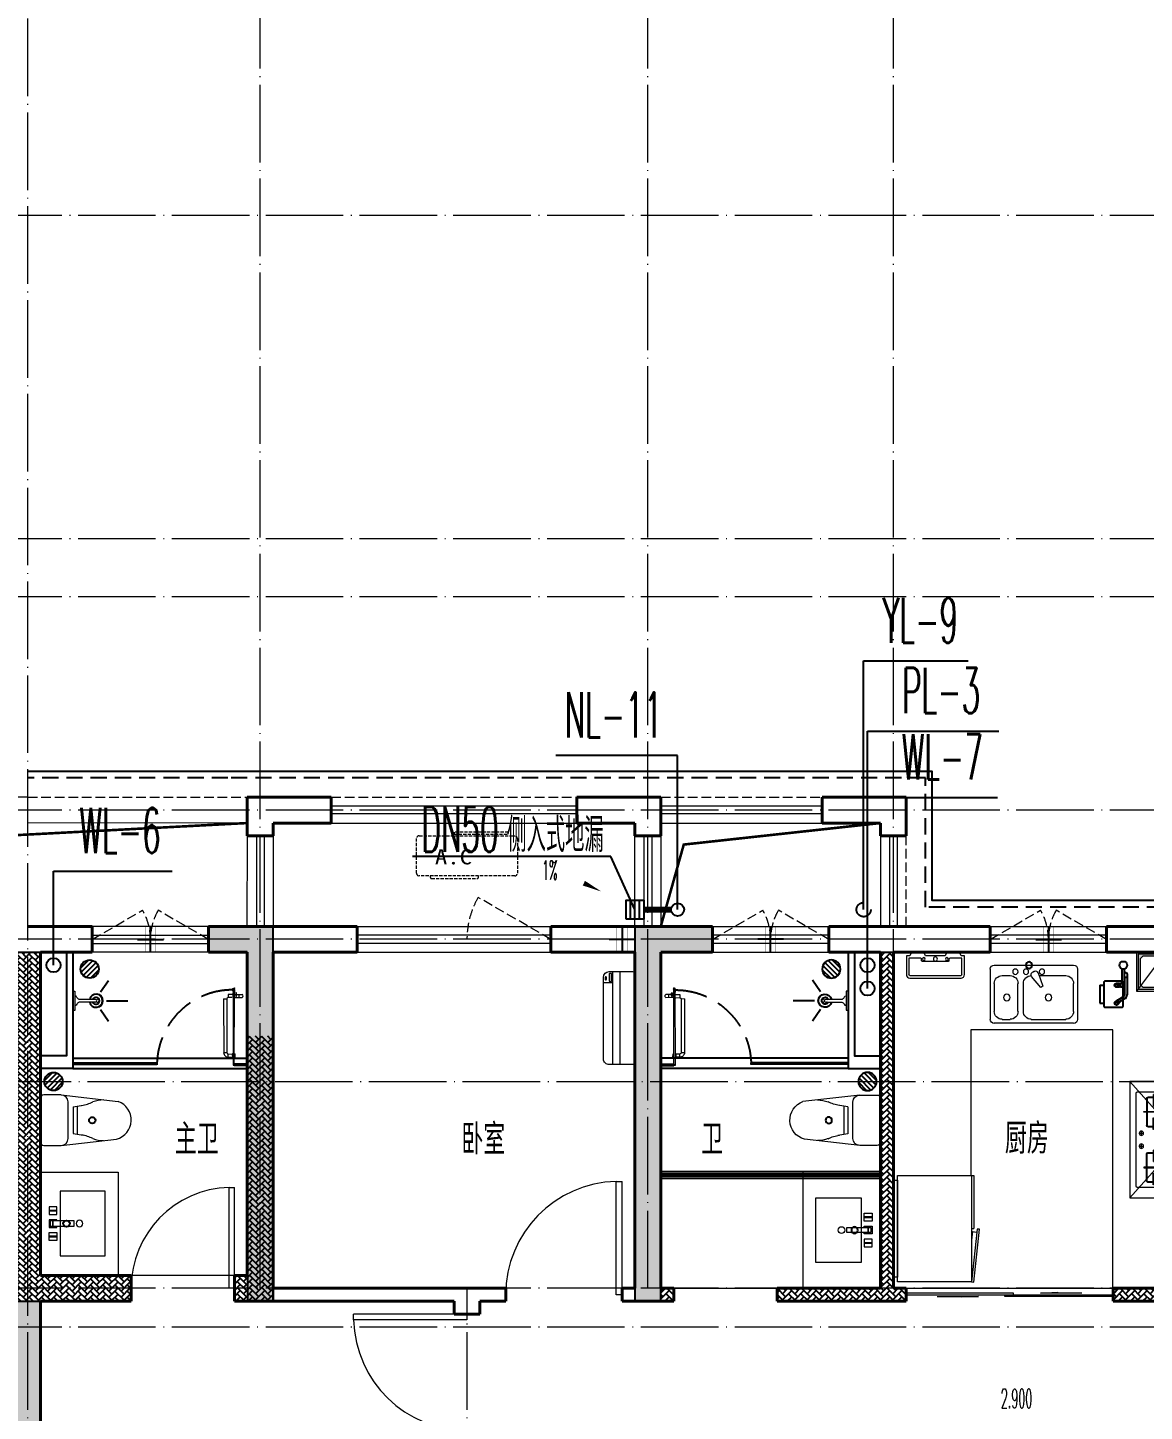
# Model space of a CAD drawing. Extents: x 27938 to 1042331, y -235042 to 1535213.
# Drawn here: x 706817 to 715459, y 601697 to 612403 of the extents above; entities that cross this region are included whole.
import ezdxf

# ---------------------------------------------------------------- set-up
doc = ezdxf.new("R2010")
doc.units = 0
doc.header["$LTSCALE"] = 1000
doc.header["$MEASUREMENT"] = 0
for name, pattern in [('DASH', [0.35, 0.25, -0.1]), ('DOTE', [2.42, 2, -0.2, 0.02, -0.2]), ('HIDDEN', [0.375, 0.25, -0.125])]:
    doc.linetypes.add(name, pattern=pattern)
for name, color, linetype in [('$RECOVER_210609100354-32', 7, 'Continuous'), ('AH-FURNITURE', 1, 'Continuous'), ('COLUMN', 9, 'Continuous'), ('CURTWALL', 4, 'Continuous'), ('DIM_ELEV', 3, 'Continuous'), ('DIM_凝结', 3, 'Continuous'), ('DIM_污水', 3, 'Continuous'), ('DIM_雨水', 3, 'Continuous'), ('DIM_餐饮排水', 3, 'Continuous'), ('EQUIP_地漏', 7, 'Continuous'), ('EQUIP_污水', 7, 'Continuous'), ('IP-bath&kitchen-JOHNSON', 4, 'Continuous'), ('P-bath&kitchen-JOHNSON', 4, 'Continuous'), ('PIPE-凝结', 150, 'N'), ('PUB_TEXT', 4, 'Continuous'), ('TWT_LEAD', 3, 'Continuous'), ('VPIPE-凝结', 150, 'Continuous'), ('VPIPE-污水', 2, 'W'), ('VPIPE-雨水', 4, 'DASH'), ('VPIPE-餐饮排水', 41, 'P'), ('保温', 6, 'Continuous'), ('建筑-排气道', 9, 'Continuous'), ('机电标识类', 1, 'Continuous'), ('看线', 251, 'Continuous')]:
    doc.layers.add(name, color=color, linetype=linetype)
for name, color, linetype, lineweight in [('DOTE', 19, 'DOTE', 9), ('LVTRY', 1, 'Continuous', 13), ('PUB_HATCH', 8, 'Continuous', 9), ('WALL', 9, 'Continuous', 40), ('WINDOW', 8, 'Continuous', 15), ('平面-排水沟', 86, 'Continuous', 15), ('平面-栏杆', 135, 'Continuous', 15), ('平面-看线', 45, 'Continuous', 15), ('平面-空调室内机', 176, 'Continuous', 9), ('平面-空调预留孔', 173, 'Continuous', 15), ('空调', 76, 'Continuous', 13), ('立面-洞口示意', 152, 'Continuous', 13)]:
    doc.layers.add(name, color=color, linetype=linetype, lineweight=lineweight)
doc.styles.add('_TCH_DIM', font='SIMPLEX.shx', dxfattribs={"width": 0.6, "oblique": 10, "bigfont": 'hztxt.shx'})
doc.styles.add('_TWT_SERIAL', font='simplex.shx', dxfattribs={"width": 0.6, "oblique": 10, "height": 3, "bigfont": 'aadri.shx'})
doc.styles.add('DIM_FONT', font='SIMPLEX.shx', dxfattribs={"width": 0.56})
doc.styles.get("Standard").update_dxf_attribs({"font": 'gbenor.shx', "bigfont": 'gbcbig.shx'})
doc.styles.add('黑体', font='simhei.ttf')
doc.linetypes.add('N', pattern='A,3,-0.2,["N",Standard,S=0.25,R=0,X=-0.1,Y=-0.115],-0.2', length=3.4)
doc.linetypes.add('P', pattern='A,3,-0.2,["P",Standard,S=0.25,R=0,X=-0.1,Y=-0.115],-0.2', length=3.4)
doc.linetypes.add('W', pattern='A,3,-0.2,["W",Standard,S=0.25,R=0,X=-0.1,Y=-0.115],-0.2', length=3.4)
pattern_1 = [(45, (0, 0), (0, 47.4157523), [100.584, -33.528]), (135, (23.708, 23.708), (3e-15, 47.4157523), [100.584, -33.528])]

# ---------------------------------------------------------------- blocks, each defined once
blk = doc.blocks.new('rrrrrrrrrrrra')
at = {"color": 0}
for p, q in [((-112, 459), (-112, 324)), ((253, 484), (-87, 484)), ((278, 324), (278, 459)), ((-112, 324), (-64, -103)), ((278, 324), (228, -116)), ((-59, 271), (224, 271)), ((-21, 232), (-34, 154)), ((186, 232), (-21, 232)), ((186, 232), (199, 154)), ((191, 200), (-26, 200))]:
    blk.add_line(p, q, dxfattribs=at)
for centre, radius, start, end in [((-87, 459), 25, 90, 180), ((253, 459), 25, 0, 90), ((-59, 324), 53.3, 180, 270), ((224, 324), 53.3, 270, 0), ((-323, 210), 294, 333.5369, 351.4828), ((488, 210), 294, 188.5172, 206.4631), ((149, -3), 224, 158.5202, 180), ((16, -3), 224, 0, 21.4798), ((84, -64), 153, 195.0773, 340.1181)]:
    blk.add_arc(centre, radius, start, end, dxfattribs=at)
blk = doc.blocks.new('A$C1E0F638F')
at = {"color": 0}
for points in [[(500, 435), (500, 85), (0, 85), (0, 435)], [(270, 30), (230, 30), (230, 195), (270, 195)], [(120, 0), (180, 0), (180, 60), (120, 60)], [(147, 55), (153, 55), (153, 5), (147, 5)], [(230, 30), (270, 30), (270, 10), (230, 10)], [(380, 0), (320, 0), (320, 60), (380, 60)], [(353, 55), (347, 55), (347, 5), (353, 5)]]:
    blk.add_lwpolyline(points, close=True, dxfattribs=at)
blk.add_lwpolyline([(270, 60), (280, 60), (280, 0), (220, 0), (220, 60), (230, 60)], dxfattribs=at)
blk.add_circle((250, 236), 26, dxfattribs=at)
blk = doc.blocks.new('135')
blk.add_hatch(color=0).paths.add_polyline_path([(5, 2), (4, -1), (-5, 2), (-4, 5)])
at = {"color": 0}
for p, q in [((-6, 19), (-3, 19)), ((-3, 19), (-6, 19)), ((-6, 3), (5, -2)), ((-6, 3), (-5, 3)), ((-5, 11), (-5, 31)), ((5, 11), (-5, 11)), ((5, 10), (-5, 10)), ((-5, 3), (-4, 6)), ((-4, 6), (5, 2)), ((0, 0), (0, 39)), ((6, 19), (3, 19)), ((3, 19), (6, 19)), ((4, -1), (5, 2)), ((5, 11), (5, 32)), ((4, -1), (6, -2))]:
    blk.add_line(p, q, dxfattribs=at)
for centre, radius, start, end in [((6, 16), 13.5, 151.0147, 204.8403), ((13, 4), 20.5, 163.0924, 182.0012), ((-6, 4), 1, 184.2275, 248.4661), ((-5, 22), 0.5, 335.7643, 151.0147), ((4, 18), 9.42, 155.7643, 171.9773), ((9, 15), 14.6, 166.278, 198.0953), ((14, 4), 19.5, 163.7443, 182.5269), ((-5, 3), 0.5, 181.9385, 247.2597), ((5, 22), 0.5, 29.8425, 204.574), ((-6, 17), 11.7, 10.475, 24.574), ((-6, 15), 12.4, 338.6449, 16.0476), ((29, 7), 24, 172.9439, 199.2318), ((-6, 16), 13.4, 334.9111, 29.8425), ((26, 6), 20.6, 169.1454, 199.9526), ((6, -1), 1.17, 247.4597, 19.9526), ((6, -1), 0.5, 247.4597, 19.2318)]:
    blk.add_arc(centre, radius, start, end, dxfattribs=at)
blk.add_open_spline([(-5, 31), (-4, 31), (-2, 33), (1, 29), (3, 31), (5, 32)], degree=3, knots=[0, 0, 0, 0, 3.066329, 6.218313, 11.124135, 11.124135, 11.124135, 11.124135], dxfattribs=at)
blk = doc.blocks.new('SDFAWERAWER')
at = {"layer": 'LVTRY', "color": 0}
for p, q in [((593941, -1242210), (593784, -1242595)), ((593965, -1242220), (593807, -1242604)), ((593941, -1242210), (593965, -1242220)), ((593988, -1242191), (593978, -1242214)), ((594007, -1242226), (593978, -1242214)), ((594017, -1242203), (593988, -1242191)), ((594016, -1242220), (594027, -1242193)), ((594016, -1242220), (594022, -1242223)), ((594026, -1242204), (594018, -1242222)), ((594018, -1242222), (594021, -1242220)), ((594025, -1242211), (594021, -1242220)), ((594023, -1242221), (594022, -1242223)), ((594022, -1242223), (594024, -1242222)), ((594023, -1242211), (594030, -1242194)), ((594024, -1242221), (594024, -1242222)), ((594025, -1242211), (594031, -1242197)), ((594027, -1242193), (594033, -1242195)), ((594028, -1242234), (594078, -1242255)), ((594030, -1242194), (594031, -1242197)), ((594032, -1242197), (594033, -1242195)), ((594033, -1242195), (594034, -1242197)), ((594034, -1242198), (594034, -1242197)), ((594047, -1242201), (594036, -1242229)), ((594036, -1242229), (594039, -1242230)), ((594037, -1242211), (594088, -1242232)), ((594039, -1242230), (594045, -1242214)), ((594039, -1242230), (594042, -1242228)), ((594042, -1242228), (594051, -1242205)), ((594050, -1242202), (594043, -1242218)), ((594047, -1242201), (594050, -1242202)), ((594050, -1242202), (594051, -1242205)), ((594057, -1242246), (594067, -1242223)), ((593784, -1242595), (593807, -1242604)), ((593803, -1242641), (593813, -1242618)), ((593803, -1242641), (593833, -1242653)), ((593813, -1242618), (593842, -1242630)), ((593842, -1242630), (593833, -1242653)), ((593834, -1242656), (593833, -1242653)), ((593845, -1242629), (593834, -1242656)), ((593836, -1242657), (593834, -1242656)), ((593848, -1242630), (593836, -1242657)), ((593845, -1242629), (593842, -1242630)), ((593848, -1242630), (593845, -1242629)), ((593847, -1242662), (593858, -1242634)), ((593847, -1242662), (593850, -1242663)), ((593850, -1242663), (593861, -1242635)), ((593852, -1242662), (593862, -1242637)), ((593858, -1242634), (593861, -1242635)), ((593861, -1242635), (593862, -1242637))]:
    blk.add_line(p, q, dxfattribs=at)
blk.add_lwpolyline([(593823, -1242717), (594046, -1242174), (594037, -1242170), (593814, -1242713)], close=True, dxfattribs=at)
blk.add_arc((594075, -1242240), 15.3, 281.7932, 33.7019, dxfattribs=at)
for centre, major_axis, start_param, end_param in [((593974, -1242224), (3.93, 9.6), 0, 1.570796), ((593817, -1242608), (13.5, 33.1), 1.570796, 3.141593), ((593817, -1242608), (3.93, 9.6), 1.570796, 3.141593)]:
    blk.add_ellipse(centre, major_axis=major_axis, ratio=1, start_param=start_param, end_param=end_param, dxfattribs=at)
at = {"layer": 'P-bath&kitchen-JOHNSON', "color": 0, "linetype": 'DASH'}
blk.add_arc((593810, -1242714), 586, 67.5369, 157.1325, dxfattribs=at)
at = {"layer": 'LVTRY', "color": 8, "xscale": -1, "rotation": 157.7329157530927}
blk.add_blockref('135', (594045, -1242162), dxfattribs=at)
blk = doc.blocks.new('A$C5DCB2F21')
at = {"layer": 'IP-bath&kitchen-JOHNSON', "color": 0}
for p, q in [((-68, -213), (-158, -275)), ((68, -213), (158, -275)), ((0, -261), (0, -425))]:
    blk.add_line(p, q, dxfattribs=at)
for centre, major_axis, ratio, start_param, end_param in [((0, -179), (-51, 0), 0.990052, -1.36297, 4.504563), ((0, -178), (-26.8, 0), 0.994812, -1.167677, 4.309269)]:
    blk.add_ellipse(centre, major_axis=major_axis, ratio=ratio, start_param=start_param, end_param=end_param, dxfattribs=at)
at = {"layer": 'LVTRY', "color": 0}
for p, q in [((74, 0), (-74, 0)), ((-10, -174), (-10, -49)), ((11, -174), (11, -49))]:
    blk.add_line(p, q, dxfattribs=at)
blk.add_lwpolyline([(74, 0), (74, -16), (-74, -16), (-74, 0)], dxfattribs=at)
for points in [[(-26, -31, -0.364142), (-38, -16, -0.020495)], [(-10, -49, 0.214893), (-26, -31, 7.649644)], [(11, -49, -0.21439), (26, -31, -7.649644)], [(26, -31, 0.364142), (38, -16, 0.020495)]]:
    blk.add_lwpolyline(points, format="xyb", dxfattribs=at)
blk.add_arc((0, -174), 10.5, 180, 0, dxfattribs=at)
for centre, major_axis, ratio, start_param, end_param in [((0, -181), (53.6, 0), 0.987577, 1.76809, 7.656688), ((-12, -165), (0, 1.43), 0.85, -1.570796, 4.712389), ((-12, -189), (0, 1.43), 0.85, 4.712389, 10.995574), ((12, -165), (0, 1.43), 0.85, 4.712389, 10.995574), ((12, -189), (0, 1.43), 0.85, 4.712389, 10.995574)]:
    blk.add_ellipse(centre, major_axis=major_axis, ratio=ratio, start_param=start_param, end_param=end_param, dxfattribs=at)
blk = doc.blocks.new('fgdfsdfsfssfes')
at = {"layer": '$RECOVER_210609100354-32', "color": 8}
for points in [[(575944, 371358), (575944, 370458), (575694, 370458)], [(575894, 371358), (575894, 370558), (575694, 370558)]]:
    blk.add_lwpolyline(points, dxfattribs=at)
at = {"layer": 'IP-bath&kitchen-JOHNSON', "color": 8}
for p, q in [((575944, 370538), (577294, 370538)), ((575944, 370503), (576594, 370503)), ((575944, 370493), (576594, 370493)), ((575944, 370458), (577294, 370458)), ((576594, 370493), (576594, 370503)), ((577294, 370493), (577194, 370493)), ((577194, 370483), (577194, 370493)), ((577294, 370483), (577194, 370483))]:
    blk.add_line(p, q, dxfattribs=at)
at = {"layer": 'LVTRY', "color": 8}
blk.add_lwpolyline([(576294, 368858), (575694, 368858), (575694, 369658), (576294, 369658)], close=True, dxfattribs=at)
at = {"layer": 'IP-bath&kitchen-JOHNSON', "color": 8, "rotation": 22.25976934310711}
blk.add_blockref('SDFAWERAWER', (-443125, 1295644), dxfattribs=at)
at = {"layer": 'LVTRY', "color": 8, "rotation": 90.008488524447}
blk.add_blockref('A$C5DCB2F21', (575944, 370983), dxfattribs=at)
at = {"layer": 'LVTRY', "color": 8, "extrusion": (0, 0, -1), "xscale": -1, "zscale": -1, "rotation": 270}
blk.add_blockref('rrrrrrrrrrrra', (-576178, 369976), dxfattribs=at)
at = {"layer": 'LVTRY', "color": 8, "xscale": -1, "rotation": 270}
blk.add_blockref('A$C1E0F638F', (575759, 369009), dxfattribs=at)
blk = doc.blocks.new('HFHFHFHFTF')
at = {"layer": 'PUB_HATCH'}
for points in [[(562117, 373624), (562417, 373624), (562417, 370924), (562617, 370924), (562617, 373824), (562117, 373824)], [(565417, 373824), (565417, 370924), (565617, 370924), (565617, 373624), (566017, 373624), (566017, 373824)]]:
    blk.add_hatch(color=256, dxfattribs=at).paths.add_polyline_path(points)
at = {"layer": 'COLUMN', "color": 8}
for p, q in [((562617, 373824), (562117, 373824)), ((562117, 373824), (562117, 373624)), ((562617, 370924), (562617, 373824)), ((565417, 373824), (565417, 370924)), ((566017, 373824), (565417, 373824)), ((566017, 373624), (566017, 373824)), ((562117, 373624), (562417, 373624)), ((562417, 373624), (562417, 370924)), ((565617, 370924), (565617, 373624)), ((565617, 373624), (566017, 373624)), ((562417, 370924), (562617, 370924)), ((565417, 370924), (565617, 370924))]:
    blk.add_line(p, q, dxfattribs=at)
blk = doc.blocks.new('A$C001338C2')
at = {"color": 0}
for p, q in [((845, 304), (55, 304)), ((109, 215), (109, 304)), ((0, 249), (0, 22)), ((900, 22), (900, 249)), ((22, 0), (878, 0))]:
    blk.add_line(p, q, dxfattribs=at)
at = {"color": 0, "lineweight": 5}
for p, q in [((900, 215), (0, 215)), ((900, 143), (0, 143))]:
    blk.add_line(p, q, dxfattribs=at)
at = {"color": 0}
for points in [[(73, 275), (57, 275, -0.414214), (51, 281), (51, 283, -0.414214), (57, 289), (73, 289, -0.414214), (79, 283), (79, 281, -0.414214)], [(89, 226), (22, 226, -0.414214), (17, 232), (17, 243, -0.414214), (22, 249), (89, 249, -0.414214), (95, 243), (95, 232, -0.414214)]]:
    blk.add_lwpolyline(points, format="xyb", close=True, dxfattribs=at)
for centre, radius, start, end in [((55, 249), 55, 90, 180), ((845, 249), 55, 360, 90), ((22, 22), 22, 180, 270), ((878, 22), 22, 270, 360)]:
    blk.add_arc(centre, radius, start, end, dxfattribs=at)
blk = doc.blocks.new('dongkong')
at = {"color": 0}
blk.add_wipeout([(-603756, 210771), (-603756, 210571), (-603836, 210571), (-603836, 210771)], dxfattribs=at)
at = {"layer": '机电标识类', "color": 0, "linetype": 'DASH', "ltscale": 400}
for p, q in [((-603796, 210771), (-603796, 210571)), ((-603896, 210671), (-603696, 210671))]:
    blk.add_line(p, q, dxfattribs=at)
at = {"layer": '空调', "color": 0, "linetype": 'DASH', "const_width": 2}
blk.add_lwpolyline([(-603756, 210771), (-603756, 210571), (-603836, 210571), (-603836, 210771)], close=True, dxfattribs=at)
blk = doc.blocks.new('VDVDVDCZSCCS')
at = {"layer": '保温', "linetype": 'ByBlock', "ltscale": 10}
h = blk.add_hatch(dxfattribs=at)
h.set_pattern_fill('AR-HBONE', color=251, scale=55)
h.set_pattern_definition(pattern_1)
h.paths.add_polyline_path([(542917, 373624), (542917, 371024), (543017, 371024), (543017, 373624)])
h = blk.add_hatch(dxfattribs=at)
h.set_pattern_fill('AR-HBONE', color=251, scale=55)
h.set_pattern_definition(pattern_1)
h.paths.add_polyline_path([(538017, 372974), (538017, 370924), (538217, 370924), (538217, 372974)])
h = blk.add_hatch(dxfattribs=at)
h.set_pattern_fill('AR-HBONE', color=251, scale=55)
h.set_pattern_definition(pattern_1)
h.paths.add_polyline_path([(538017, 370924), (538017, 371124), (537917, 371124), (537917, 370924)])
h = blk.add_hatch(dxfattribs=at)
h.set_pattern_fill('AR-HBONE', color=251, scale=55)
h.set_pattern_definition(pattern_1)
h.paths.add_polyline_path([(541317, 370924), (541317, 371024), (541217, 371024), (541217, 370924)])
h = blk.add_hatch(dxfattribs=at)
h.set_pattern_fill('AR-HBONE', color=251, scale=55)
h.set_pattern_definition(pattern_1)
edge = h.paths.add_edge_path()
edge.add_line((543117, 370924), (543117, 371024))
edge.add_line((543116, 371024), (542117, 371024))
edge.add_line((542117, 371024), (542117, 370924))
edge.add_line((542117, 370924), (543117, 370924))
h = blk.add_hatch(dxfattribs=at)
h.set_pattern_fill('AR-HBONE', color=251, scale=55)
h.set_pattern_definition(pattern_1)
h.paths.add_polyline_path([(545317, 370924), (545317, 371024), (544717, 371024), (544717, 370924)])
at = {"layer": '保温', "color": 251, "linetype": 'ByBlock', "ltscale": 10}
for p, q in [((542917, 373624), (543017, 373624)), ((538217, 371024), (538217, 370924))]:
    blk.add_line(p, q, dxfattribs=at)
blk = doc.blocks.new('A$C60D053AF')
at = {"layer": 'AH-FURNITURE', "color": 0}
for p, q in [((233, -90), (128, -90)), ((193, -71), (328, -71)), ((193, -91), (328, -91)), ((342, -97), (370, -143)), ((356, -83), (384, -129)), ((233, -110), (128, -110)), ((245, -129), (245, -122)), ((265, -129), (265, -122)), ((255, -281), (255, -251)), ((255, -281), (393, -281)), ((393, -281), (393, -251))]:
    blk.add_line(p, q, dxfattribs=at)
for points in [[(170, -68, 1), (170, -94), (193, -94), (193, -68)], [(234, -251), (414, -251, 0.414214), (424, -241), (424, -111, 0.414214), (414, -101), (234, -101, 0.414214), (224, -111), (224, -241, 0.414214)], [(268, -122), (268, -107, 0.414214), (248, -87), (233, -87), (233, -113), (242, -113), (242, -122)], [(242, -152, 1), (268, -152), (268, -129), (242, -129)], [(384, -161, 1), (402, -143), (386, -127), (368, -145)]]:
    blk.add_lwpolyline(points, format="xyb", close=True, dxfattribs=at)
for centre, radius in [((100, -100), 30), ((255, -152), 15), ((255, -152), 10), ((393, -152), 15), ((393, -152), 10)]:
    blk.add_circle(centre, radius, dxfattribs=at)
for radius in [40, 20]:
    blk.add_arc((328, -111), radius, 45, 90, dxfattribs=at)
blk = doc.blocks.new('*U40')
h = blk.add_hatch(color=0)
h.set_gradient(color1=(0, 0, 255), rotation=180, tint=1)
h.paths.add_polyline_path([(0, 0), (-6.35, -6.35), (-6.35, -2.159), (-15, -2.159), (-15, 2.159), (-6.35, 2.159), (-6.35, 6.35)])
at = {"color": 0, "linetype": 'Continuous'}
blk.add_lwpolyline([(0, 0), (-6.35, -6.35), (-6.35, -2.159), (-15, -2.159), (-15, 2.159), (-6.35, 2.159), (-6.35, 6.35)], close=True, dxfattribs=at)
blk = doc.blocks.new('sgrsefv')
at = {"layer": 'PUB_HATCH'}
blk.add_hatch(color=0, dxfattribs=at).paths.add_polyline_path([(1112933, 840916), (1112933, 840646), (1113073, 840646), (1113073, 840661), (1112968, 840661), (1112948, 840681), (1112948, 840881), (1112968, 840901), (1113288, 840901), (1113308, 840881), (1113308, 840681), (1113288, 840661), (1113183, 840661), (1113183, 840646), (1113323, 840646), (1113323, 840916)])
at = {"layer": 'LVTRY', "color": 0}
for p, q in [((1113073, 840661), (1113073, 840646)), ((1113183, 840661), (1113183, 840646))]:
    blk.add_line(p, q, dxfattribs=at)
for points in [[(1112918, 840931), (1113338, 840931), (1113338, 840631), (1112918, 840631)], [(1112933, 840916), (1113323, 840916), (1113323, 840646), (1112933, 840646)], [(1113288, 840661), (1112968, 840661), (1112948, 840681), (1112948, 840881), (1112968, 840901), (1113288, 840901), (1113308, 840881), (1113308, 840681), (1113288, 840661)]]:
    blk.add_lwpolyline(points, close=True, dxfattribs=at)
at = {"layer": '立面-洞口示意', "color": 0}
blk.add_lwpolyline([(1112918, 840931), (1113182, 840837), (1113338, 840631)], dxfattribs=at)
at = {"layer": '建筑-排气道', "color": 8, "xscale": -5, "yscale": 5, "zscale": 5, "rotation": 270}
blk.add_blockref('*U40', (1113118, 840599), dxfattribs=at)
blk = doc.blocks.new('rtyg7uyhg')
at = {"layer": 'LVTRY', "color": 0}
for p, q in [((193590, 45458), (193590, 45069)), ((194235, 45489), (193621, 45489)), ((193682, 45407), (193888, 45407)), ((193896, 45430), (193858, 45326)), ((193875, 45316), (193946, 45401)), ((193926, 45440), (193940, 45432)), ((194112, 45407), (194173, 45407)), ((194265, 45069), (194265, 45458)), ((193621, 45131), (193621, 45346)), ((193858, 45326), (193875, 45316)), ((194010, 45346), (194010, 45131)), ((194051, 45131), (194051, 45346)), ((194235, 45346), (194235, 45131)), ((193621, 45039), (194235, 45039)), ((193948, 45069), (193682, 45069)), ((194173, 45069), (194112, 45069))]:
    blk.add_line(p, q, dxfattribs=at)
for centre, radius in [((193866, 45438), 20.5), ((193989, 45438), 20.5), ((194071, 45438), 20.5), ((193815, 45238), 25.6), ((194137, 45238), 25.6)]:
    blk.add_circle(centre, radius, dxfattribs=at)
for centre, radius, start, end in [((193621, 45458), 30.7, 90, 180), ((193682, 45346), 61.4, 90, 180), ((193916, 45423), 20.5, 60, 159.4623), ((193930, 45414), 20.5, 320.5377, 60), ((193948, 45346), 61.4, 360, 90), ((194112, 45346), 61.4, 90, 180), ((194173, 45346), 61.4, 360, 90), ((194235, 45458), 30.7, 360, 90), ((193682, 45131), 61.4, 180, 270), ((193948, 45131), 61.4, 270, 360), ((194112, 45131), 61.4, 180, 270), ((194173, 45131), 61.4, 270, 360), ((193621, 45069), 30.7, 180, 270), ((194235, 45069), 30.7, 270, 360)]:
    blk.add_arc(centre, radius, start, end, dxfattribs=at)
at = {"layer": 'LVTRY', "color": 0, "style": 'DIM_FONT', "width": 0.8, "flags": 9}
for tag in ['YSIZE', 'XSIZE']:
    blk.add_attdef(tag, (193928, 45488), '', height=0.5, rotation=90, dxfattribs=at)
blk = doc.blocks.new('A-Kitchen-7')
at = {"layer": 'LVTRY', "color": 0}
for p, q in [((-519, 780), (-7, 834)), ((-4, 811), (-515, 756)), ((-29, 767), (-35, 806)), ((-7, 834), (-4, 811)), ((-515, 756), (-519, 780)), ((515, 756), (-515, 756)), ((-515, 756), (-515, 40)), ((-486, 761), (-485, 756)), ((-29, 767), (-112, 756)), ((515, 780), (0, 780)), ((0, 756), (0, 780)), ((515, 756), (515, 780)), ((515, 40), (515, 756)), ((-515, 40), (515, 40))]:
    blk.add_line(p, q, dxfattribs=at)
blk.add_lwpolyline([(-469, 40), (-469, 0), (469, 0), (469, 40)], close=True, dxfattribs=at)
blk = doc.blocks.new('FRSDFDGDGDRGDR')
at = {"layer": '平面-空调预留孔', "color": 0}
for p, q in [((699612, 775044), (699612, 775441)), ((699619, 775448), (699746, 775448)), ((699746, 775448), (699746, 775355)), ((699720, 775342), (699720, 775143)), ((699727, 775349), (699740, 775349)), ((699727, 775136), (699740, 775136)), ((699746, 775130), (699746, 775037)), ((699746, 775037), (699619, 775037))]:
    blk.add_line(p, q, dxfattribs=at)
blk.add_lwpolyline([(699766, 775167), (699793, 775154), (699793, 775057), (699766, 775044), (699766, 775018), (699619, 775018, -0.414214), (699593, 775044), (699593, 775441, -0.414214), (699619, 775468), (699766, 775468), (699766, 775441), (699793, 775428), (699793, 775332), (699766, 775318)], format="xyb", close=True, dxfattribs=at)
for centre, radius in [((699740, 775332), 10.6), ((699740, 775243), 15.8), ((699740, 775154), 10.6)]:
    blk.add_circle(centre, radius, dxfattribs=at)
for centre, start, end in [((699619, 775441), 90, 180), ((699727, 775342), 90, 180), ((699740, 775355), 270, 360), ((699727, 775143), 180, 270), ((699740, 775130), 0, 90), ((699619, 775044), 180, 270)]:
    blk.add_arc(centre, 6.6, start, end, dxfattribs=at)
blk = doc.blocks.new('vcxvcdfvdxv')
at = {"layer": 'LVTRY', "color": 0}
for p, q in [((582294, 370358), (582764, 370358)), ((582394, 369458), (582394, 370358)), ((582548, 370115), (582764, 370358)), ((582764, 370358), (582764, 369458)), ((582704, 370278), (582304, 370278)), ((582339, 370238), (582624, 370238)), ((582394, 370268), (582394, 369548)), ((582579, 370168), (582579, 370258)), ((582579, 370258), (582583, 370258)), ((582583, 370258), (582583, 370168)), ((582714, 369548), (582714, 370268)), ((582339, 370233), (582624, 370233)), ((582429, 370018), (582429, 370228)), ((582434, 370018), (582434, 370228)), ((582583, 370168), (582579, 370168)), ((582629, 370228), (582629, 370018)), ((582634, 370228), (582634, 370018)), ((582294, 370115), (582548, 370115)), ((582394, 369700), (582394, 370115)), ((582409, 370126), (582536, 370126)), ((582409, 370121), (582409, 370126)), ((582536, 370121), (582409, 370121)), ((582654, 370126), (582526, 370126)), ((582526, 370126), (582526, 370121)), ((582526, 370121), (582654, 370121)), ((582536, 370126), (582536, 370121)), ((582548, 370115), (582548, 369700)), ((582583, 370078), (582579, 370078)), ((582579, 370078), (582579, 369988)), ((582583, 369988), (582583, 370078)), ((582654, 370121), (582654, 370126)), ((582624, 370013), (582339, 370013)), ((582624, 370008), (582339, 370008)), ((582579, 369988), (582583, 369988)), ((582693, 369958), (582654, 369958)), ((582674, 369939), (582674, 369978)), ((582579, 369738), (582579, 369828)), ((582579, 369828), (582583, 369828)), ((582583, 369828), (582583, 369738)), ((582693, 369858), (582654, 369858)), ((582674, 369839), (582674, 369878)), ((582624, 369808), (582339, 369808)), ((582624, 369803), (582339, 369803)), ((582429, 369798), (582429, 369588)), ((582434, 369798), (582434, 369588)), ((582583, 369738), (582579, 369738)), ((582629, 369588), (582629, 369798)), ((582634, 369588), (582634, 369798)), ((582548, 369700), (582294, 369700)), ((582536, 369696), (582409, 369696)), ((582409, 369696), (582409, 369691)), ((582409, 369691), (582536, 369691)), ((582526, 369691), (582526, 369696)), ((582526, 369696), (582654, 369696)), ((582654, 369691), (582526, 369691)), ((582536, 369691), (582536, 369696)), ((582764, 369458), (582548, 369700)), ((582583, 369648), (582579, 369648)), ((582579, 369648), (582579, 369558)), ((582583, 369558), (582583, 369648)), ((582654, 369696), (582654, 369691)), ((582304, 369538), (582704, 369538)), ((582339, 369583), (582624, 369583)), ((582339, 369578), (582624, 369578)), ((582579, 369558), (582583, 369558)), ((582764, 369458), (582294, 369458))]:
    blk.add_line(p, q, dxfattribs=at)
blk.add_lwpolyline([(582894, 368758), (582894, 370758), (583994, 370758), (583994, 369632)], dxfattribs=at)
for centre, radius in [((582481, 370123), 29.7), ((582481, 370123), 11.7), ((582674, 369958), 17), ((582674, 369858), 17), ((582481, 369693), 29.7), ((582481, 369693), 11.7)]:
    blk.add_circle(centre, radius, dxfattribs=at)
for centre, radius, start, end in [((582404, 370268), 10, 90, 180), ((582439, 370228), 10, 90, 180), ((582624, 370228), 10, 0, 90), ((582704, 370268), 10, 0, 90), ((582439, 370228), 5, 90, 180), ((582481, 370123), 56.7, 2.2742, 87.7258), ((582481, 370123), 52.2, 2.4704, 87.5296), ((582581, 370123), 56.7, 92.2742, 177.7258), ((582581, 370123), 52.2, 92.4704, 177.5296), ((582624, 370228), 5, 0, 90), ((582481, 370123), 56.7, 272.2742, 357.7258), ((582481, 370123), 52.2, 272.4704, 357.5296), ((582581, 370123), 56.7, 182.2742, 267.7258), ((582581, 370123), 52.2, 182.4704, 267.5296), ((582439, 370018), 10, 180, 270), ((582439, 370018), 5, 180, 270), ((582624, 370018), 5, 270, 0), ((582624, 370018), 10, 270, 0), ((582439, 369798), 10, 90, 180), ((582439, 369798), 5, 90, 180), ((582481, 369693), 56.7, 2.2742, 87.7258), ((582481, 369693), 52.2, 2.4704, 87.5296), ((582581, 369693), 56.7, 92.2742, 177.7258), ((582581, 369693), 52.2, 92.4704, 177.5296), ((582624, 369798), 10, 0, 90), ((582624, 369798), 5, 0, 90), ((582481, 369693), 56.7, 272.2742, 357.7258), ((582481, 369693), 52.2, 272.4704, 357.5296), ((582581, 369693), 56.7, 182.2742, 267.7258), ((582581, 369693), 52.2, 182.4704, 267.5296), ((582404, 369548), 10, 180, 270), ((582439, 369588), 10, 180, 270), ((582439, 369588), 5, 180, 270), ((582624, 369588), 5, 270, 0), ((582624, 369588), 10, 270, 0), ((582704, 369548), 10, 270, 0)]:
    blk.add_arc(centre, radius, start, end, dxfattribs=at)
at = {"color": 8}
for name, p in [('sgrsefv', (-530625, -469573)), ('rtyg7uyhg', (389578, 325770))]:
    blk.add_blockref(name, p, dxfattribs=at)
at = {"color": 8, "rotation": 90}
blk.add_blockref('FRSDFDGDGDRGDR', (1359511, -328434), dxfattribs=at)
at = {"color": 8, "xscale": -1, "rotation": 90}
blk.add_blockref('A$C60D053AF', (582714, 371358), dxfattribs=at)
at = {"layer": 'LVTRY', "color": 8, "extrusion": (0, 0, -1), "xscale": -0.7999999999883585, "yscale": 0.7999999999883585, "zscale": -0.7999999999883585, "rotation": 270}
blk.add_blockref('A-Kitchen-7', (-584594, 369220), dxfattribs=at)
blk = doc.blocks.new('HFTHFFGHFH')
at = {"layer": 'DOTE', "linetype": 'DOTE', "ltscale": 0.3}
for p, q in [((560717, 594449), (560717, 612949)), ((562517, 602649), (562517, 612949)), ((565517, 602649), (565517, 612949)), ((567417, 602649), (567417, 612949)), ((587117, 610949), (534317, 610949)), ((587117, 608449), (534317, 608449)), ((587117, 607999), (534317, 607999)), ((587117, 606349), (534317, 606349)), ((587117, 605349), (534317, 605349)), ((534317, 604249), (587117, 604249)), ((587117, 602649), (534317, 602649)), ((564117, 594449), (564117, 602649)), ((587117, 602349), (534317, 602349))]:
    blk.add_line(p, q, dxfattribs=at)
blk = doc.blocks.new('A$C04040EB5')
at = {"layer": '保温', "linetype": 'ByBlock', "ltscale": 10}
h = blk.add_hatch(dxfattribs=at)
h.set_pattern_fill('AR-HBONE', color=251, scale=55)
h.set_pattern_definition([(45, (-445516.58, -596848.81), (0, 47.4157523), [100.584, -33.528]), (135, (-445492.87, -596825.102), (3e-15, 47.4157523), [100.584, -33.528])])
edge = h.paths.add_edge_path()
edge.add_line((200, 5000), (200, 7500))
edge.add_line((200, 7500), (0, 7500))
edge.add_line((0, 7500), (0, 5000))
edge.add_line((0, 5000), (200, 5000))
h = blk.add_hatch(dxfattribs=at)
h.set_pattern_fill('AR-HBONE', color=251, scale=55)
h.set_pattern_definition([(45, (-445516.58, -596848.81), (0, 47.4157523), [100.584, -33.528]), (135, (-445492.87, -596825.102), (3e-15, 47.4157523), [100.584, -33.528])])
edge = h.paths.add_edge_path()
edge.add_line((900, 4800), (900, 5000))
edge.add_line((900, 5000), (-700, 5000))
edge.add_line((-700, 5000), (-700, 4800))
edge.add_line((-700, 4800), (900, 4800))
at = {"layer": '保温', "linetype": 'Continuous', "ltscale": 10}
h = blk.add_hatch(dxfattribs=at)
h.set_pattern_fill('HEX', color=251, scale=10, angle=90, style=0)
h.set_pattern_definition([(90, (-503782.47, -516048.461), (-16.49778, 1e-15), [9.525, -19.05]), (210, (-503782.47, -516048.461), (8.24889, -14.2874966), [9.525, -19.05]), (150, (-503782.47, -516038.936), (-8.24889, -14.2874966), [9.525, -19.05])])
edge = h.paths.add_edge_path()
edge.add_line((200, 4800), (0, 4800))
edge.add_line((0, 4800), (0, 0))
edge.add_line((0, 0), (200, 0))
edge.add_line((200, 0), (200, 4800))
at = {"layer": '保温', "color": 251, "linetype": 'ByBlock', "ltscale": 10}
for p, q in [((0, 7500), (200, 7500)), ((0, 4800), (200, 4800)), ((0, 0), (200, 0))]:
    blk.add_line(p, q, dxfattribs=at)
blk = doc.blocks.new('gsergvr')
at = {"layer": '平面-空调预留孔', "color": 0, "linetype": 'DASH', "ltscale": 0.1}
for p, q in [((34075, 17176), (34075, 17166)), ((34085, 17156), (34438, 17156)), ((34448, 17166), (34448, 17176))]:
    blk.add_line(p, q, dxfattribs=at)
blk.add_lwpolyline([(34729, 17176), (33989, 17176, -0.414214), (33969, 17196), (33969, 17466, -0.414214), (33989, 17486), (34729, 17486, -0.414214), (34749, 17466), (34749, 17196, -0.414214)], format="xyb", close=True, dxfattribs=at)
blk.add_lwpolyline([(34679, 17515), (34260, 17515), (34260, 17500), (34679, 17500)], close=True, dxfattribs=at)
for centre, start, end in [((34085, 17166), 180, 270), ((34438, 17166), 270, 0)]:
    blk.add_arc(centre, 10, start, end, dxfattribs=at)
at = {"layer": '平面-空调预留孔', "color": 0, "linetype": 'DASH', "ltscale": 0.1, "style": '黑体', "width": 1.2}
blk.add_text('A.C', height=117, dxfattribs=at).set_placement((34111, 17265))
blk = doc.blocks.new('rtyryrtyeeretee')
at = {"layer": '平面-空调预留孔', "color": 8}
blk.add_blockref('gsergvr', (635673, 326706), dxfattribs=at)
blk = doc.blocks.new('$TwtSys$00000137')
at = {"color": 7}
for p, q in [((-46.875, -93.75), (-46.875, 93.75)), ((0, -93.75), (0, 93.75)), ((46.875, -93.75), (46.875, 93.75))]:
    blk.add_line(p, q, dxfattribs=at)
blk.add_lwpolyline([(-93.75, -93.75), (93.75, -93.75), (93.75, 93.75), (-93.75, 93.75)], close=True, dxfattribs=at)
blk = doc.blocks.new('$DorLib2D$00000001')
for p, q in [((0.45, 0.975), (0.5, 0.975)), ((0.45, 0), (0.45, 0.975)), ((0.5, 0), (0.5, 0.975)), ((0.5, 0), (0.45, 0))]:
    blk.add_line(p, q)
at = {"lineweight": 13}
blk.add_arc((0.475, 0), 0.975, 91.4693, 180, dxfattribs=at)
blk = doc.blocks.new('$WINLIB2D$00000001')
at = {"color": 0}
for points in [[(-0.5, 0.5), (-0.5, -0.5)], [(-0.5, 0.5), (0.5, 0.5)], [(0.5, -0.5), (0.5, 0.5)], [(0.5, 0.1667), (-0.5, 0.1667)], [(0.5, -0.1667), (-0.5, -0.1667)], [(-0.5, -0.5), (0.5, -0.5)]]:
    blk.add_lwpolyline(points, dxfattribs=at)
blk = doc.blocks.new('$DorLib2D$00000131')
at = {"color": 0, "linetype": 'Continuous'}
for p, q in [((0.15, 0.125), (0.2319, 0.1973)), ((0.2319, 0.1973), (0.2319, 0.125)), ((-0.5, 0.125), (-0.5, 0)), ((0.0192, 0.125), (-0.5, 0.125)), ((0.0192, 0), (0.0192, 0.125)), ((0.35, 0.125), (0.15, 0.125)), ((-0.5, 0), (0.0192, 0)), ((-0.024, 0), (0.5, 0)), ((-0.024, -0.125), (-0.024, 0)), ((0.5, 0), (0.5, -0.125)), ((-0.35, -0.125), (-0.15, -0.125)), ((-0.2319, -0.1973), (-0.2319, -0.125)), ((-0.15, -0.125), (-0.2319, -0.1973)), ((0.5, -0.125), (-0.024, -0.125))]:
    blk.add_line(p, q, dxfattribs=at)
blk = doc.blocks.new('$TwtSys$00000141')
for p, q in [((-141, 12), (-15, 138)), ((-141, 12), (-15, 138)), ((-131, -53), (53, 131)), ((-131, -53), (53, 131)), ((-100, -100), (100, 100)), ((-100, -100), (100, 100)), ((-49, -131), (131, 49)), ((-49, -131), (131, 49)), ((17, -138), (138, -17)), ((17, -138), (138, -17))]:
    blk.add_line(p, q)
blk.add_circle((0, 0), 141)
blk.add_circle((0, 0), 141)
blk = doc.blocks.new('$TwtSys$00000147')
blk.add_circle((0, 0, 0), 25)

msp = doc.modelspace()

# ---------------------------------------------------------------- linework, layer by layer
at = {"layer": '$RECOVER_210609100354-32', "color": 8}
for points in [[(713166.6, 605248.8), (713166.6, 604348.5), (713416.6, 604348.5)], [(713216.6, 605248.8), (713216.6, 604448.5), (713416.6, 604448.5)]]:
    msp.add_lwpolyline(points, dxfattribs=at)
at = {"layer": 'CURTWALL', "color": 8}
for p, q in [((713416.6, 603548.8), (711716.6, 603548.8)), ((711716.6, 603498.8), (711716.6, 603548.8)), ((713416.6, 603498.8), (713416.6, 603548.8)), ((713416.6, 603532.1), (711716.6, 603532.1)), ((713416.6, 603515.5), (711716.6, 603515.5)), ((713416.6, 603498.8), (711716.6, 603498.8))]:
    msp.add_line(p, q, dxfattribs=at)
at = {"layer": 'DIM_凝结'}
for p, q in [((711846.6, 606771.4), (710903.3, 606771.4)), ((711846.6, 605578.8), (711846.6, 606771.4))]:
    msp.add_line(p, q, dxfattribs=at)
at = {"layer": 'DIM_污水'}
for p, q in [((713316.6, 604968.8), (713316.6, 606445.8)), ((713316.6, 606445.8), (714323.5, 606445.8)), ((707016.6, 605148.8), (707016.6, 605875.7)), ((707016.6, 605875.7), (707934.5, 605875.7))]:
    msp.add_line(p, q, dxfattribs=at)
at = {"layer": 'DIM_雨水'}
for p, q in [((713286.6, 605578.8), (713286.6, 607502.7)), ((713286.6, 607502.7), (714095.2, 607502.7))]:
    msp.add_line(p, q, dxfattribs=at)
at = {"layer": 'DIM_餐饮排水'}
for p, q in [((713316.6, 605148.8), (713316.6, 606958.5)), ((713316.6, 606958.5), (714331.7, 606958.5))]:
    msp.add_line(p, q, dxfattribs=at)
at = {"layer": 'IP-bath&kitchen-JOHNSON', "color": 8}
for p, q in [((713166.6, 604428.5), (711716.6, 604428.5)), ((713166.6, 604393.5), (712416.6, 604393.5)), ((712416.6, 604383.5), (712416.6, 604393.5)), ((711716.6, 604383.5), (711816.6, 604383.5)), ((711716.6, 604373.5), (711816.6, 604373.5)), ((713166.6, 604348.5), (711716.6, 604348.5)), ((711816.6, 604373.5), (711816.6, 604383.5)), ((713166.6, 604383.5), (712416.6, 604383.5))]:
    msp.add_line(p, q, dxfattribs=at)
at = {"layer": 'LVTRY', "color": 8}
msp.add_lwpolyline([(712816.6, 602648.8), (713416.6, 602648.8), (713416.6, 603548.8), (712816.6, 603548.8)], close=True, dxfattribs=at)
at = {"layer": 'PIPE-凝结', "const_width": 45}
msp.add_lwpolyline([(711796.6, 605578.8), (711586.6, 605578.8)], dxfattribs=at)
at = {"layer": 'TWT_LEAD'}
for p, q in [((711330.3, 605990.1), (709794.5, 605990.1)), ((711516.6, 605578.8), (711330.3, 605990.1))]:
    msp.add_line(p, q, dxfattribs=at)
at = {"layer": 'VPIPE-凝结'}
msp.add_circle((711846.6, 605578.8), 50, dxfattribs=at)
at = {"layer": 'VPIPE-污水'}
for centre in [(707016.6, 605148.8), (713316.6, 604968.8)]:
    msp.add_circle(centre, 55, dxfattribs=at)
at = {"layer": 'VPIPE-雨水'}
msp.add_circle((713286.6, 605578.8), 55, dxfattribs=at)
at = {"layer": 'VPIPE-餐饮排水'}
msp.add_circle((713316.6, 605148.8), 55, dxfattribs=at)
at = {"layer": 'WALL', "color": 8}
for p, q in [((708516.6, 606448.8), (709166.6, 606448.8)), ((708516.6, 606448.8), (708516.6, 606148.8)), ((709166.6, 606448.8), (709166.6, 606248.8)), ((711716.6, 606448.8), (711066.6, 606448.8)), ((711066.6, 606248.8), (711066.6, 606448.8)), ((711716.6, 606448.8), (711716.6, 606148.8)), ((713616.6, 606448.8), (712966.7, 606448.8)), ((712966.7, 606248.8), (712966.7, 606448.8)), ((713616.6, 606448.8), (713616.6, 606148.8)), ((708716.6, 606248.8), (709166.6, 606248.8)), ((708716.6, 606248.8), (708716.6, 606148.8)), ((711516.6, 606248.8), (711066.6, 606248.8)), ((711516.6, 606248.8), (711516.6, 606148.8)), ((713416.6, 606248.8), (712966.7, 606248.8)), ((713416.6, 606248.8), (713416.6, 606148.8)), ((708716.6, 606148.8), (708516.6, 606148.8)), ((711716.6, 606148.8), (711516.6, 606148.8)), ((713616.6, 606148.8), (713416.6, 606148.8)), ((707316.6, 605448.8), (706816.6, 605448.8)), ((707316.6, 605248.8), (707316.6, 605448.8)), ((708616.6, 605448.8), (708216.6, 605448.8)), ((708216.6, 605448.8), (708216.6, 605248.8)), ((709366.5, 605448.8), (708616.6, 605448.8)), ((709366.5, 605248.8), (709366.5, 605448.8)), ((710866.5, 605448.8), (710866.5, 605248.8)), ((712116.7, 605448.8), (711616.6, 605448.8)), ((712116.7, 605248.8), (712116.7, 605448.8)), ((713516.6, 605448.8), (713016.7, 605448.8)), ((713016.7, 605448.8), (713016.7, 605248.8)), ((714266.6, 605448.8), (713516.6, 605448.8)), ((714266.6, 605248.8), (714266.6, 605448.8)), ((716016.6, 605448.8), (715166.6, 605448.8)), ((715166.6, 605448.8), (715166.6, 605248.8)), ((706916.6, 605248.8), (706916.6, 602748.8)), ((706916.6, 605248.8), (707316.6, 605248.8)), ((708216.6, 605248.8), (708516.6, 605248.8)), ((708516.6, 605248.8), (708516.6, 602748.8)), ((708716.6, 605248.8), (708716.6, 602648.8)), ((708716.6, 605248.8), (709366.5, 605248.8)), ((711716.6, 605248.8), (711716.6, 602648.8)), ((711716.6, 605248.8), (712116.7, 605248.8)), ((713016.7, 605248.8), (713416.6, 605248.8)), ((713416.6, 605248.8), (713416.6, 602648.8)), ((713516.6, 605248.8), (713516.6, 602648.8)), ((713516.6, 605248.8), (714266.6, 605248.8)), ((715166.6, 605248.8), (715816.6, 605248.8)), ((707616.6, 602748.8), (706916.6, 602748.8)), ((707616.6, 602548.8), (707616.6, 602748.8)), ((708516.6, 602748.8), (708416.6, 602748.8)), ((708416.6, 602748.8), (708416.6, 602548.8)), ((710216.6, 602648.8), (708716.6, 602648.8)), ((710516.6, 602648.8), (710216.6, 602648.8)), ((710516.6, 602548.8), (710516.6, 602648.8)), ((711516.6, 602648.8), (711416.6, 602648.8)), ((711416.6, 602648.8), (711416.6, 602548.8)), ((711816.6, 602648.8), (711716.6, 602648.8)), ((711816.6, 602548.8), (711816.6, 602648.8)), ((713416.6, 602648.8), (712616.6, 602648.8)), ((712616.6, 602648.8), (712616.6, 602548.8)), ((713616.6, 602648.8), (713516.6, 602648.8)), ((713616.6, 602548.8), (713616.6, 602648.8)), ((715816.6, 602648.8), (715216.6, 602648.8)), ((715216.6, 602648.8), (715216.6, 602548.8)), ((706916.6, 602548.8), (707616.6, 602548.8)), ((706916.6, 602548.8), (706916.6, 597748.8)), ((708416.6, 602548.8), (708616.6, 602548.8)), ((710116.6, 602548.8), (708616.6, 602548.8)), ((710116.6, 602548.8), (710116.6, 602448.8)), ((710316.6, 602548.8), (710516.6, 602548.8)), ((710316.6, 602448.8), (710316.6, 602548.8)), ((711416.6, 602548.8), (711616.6, 602548.8)), ((711616.6, 602548.8), (711816.6, 602548.8)), ((712616.6, 602548.8), (713516.6, 602548.8)), ((713516.6, 602548.8), (713616.6, 602548.8)), ((715216.6, 602548.8), (716016.6, 602548.8)), ((710116.6, 602448.8), (710316.6, 602448.8))]:
    msp.add_line(p, q, dxfattribs=at)
at = {"layer": 'WINDOW'}
for p, q in [((708416.6, 602748.8), (707616.6, 602748.8)), ((711816.6, 602648.8, 800), (712616.6, 602648.8, 800)), ((713616.6, 602648.8), (715216.6, 602648.8))]:
    msp.add_line(p, q, dxfattribs=at)
at = {"layer": 'WINDOW', "linetype": 'DASH'}
for p, q in [((711816.6, 602648.8), (711816.6, 602548.8)), ((712616.6, 602548.8), (712616.6, 602648.8))]:
    msp.add_line(p, q, dxfattribs=at)
at = {"layer": 'WINDOW', "color": 8, "linetype": 'DASH', "ltscale": 0.3}
msp.add_lwpolyline([(710866.5, 605348.8), (710303.4, 605673.4, 0.1314846), (710216.5, 605348.8)], format="xyb", dxfattribs=at)
at = {"layer": '平面-排水沟', "color": 8}
msp.add_lwpolyline([(710970.4, 605855.6, 0, 0, 0), (711256.5, 605718.8, 0, 40, 0), (711121.2, 605783.5, 0, 0, 0)], format="xyseb", dxfattribs=at)
at = {"layer": '平面-栏杆', "color": 8}
for points in [[(711066.6, 606378.8), (709166.6, 606379.1)], [(712966.7, 606378.8), (711716.6, 606379.1)], [(711066.6, 606318.8), (709166.6, 606319.1)], [(712966.7, 606318.8), (711716.6, 606319.1)], [(708586.9, 606148.8), (708586.6, 605448.8)], [(708646.9, 606148.8), (708646.6, 605448.8)], [(711586.6, 606148.8), (711586.3, 605448.8)], [(711646.6, 606148.8), (711646.3, 605448.8)], [(713486.3, 606148.8), (713486.6, 605448.8)], [(713546.3, 606148.8), (713546.6, 605448.8)]]:
    msp.add_lwpolyline(points, dxfattribs=at)
at = {"layer": '平面-看线', "color": 8, "linetype": 'DASH', "ltscale": 0.3}
for p, q in [((706816.6, 606449.1), (705116.6, 606448.8)), ((706816.6, 606449.1), (708516.6, 606448.8)), ((713616.6, 605448.8), (713616.3, 606148.8))]:
    msp.add_line(p, q, dxfattribs=at)
at = {"layer": '平面-看线', "color": 8}
msp.add_line((708516.6, 605448.8), (708516.9, 606148.8), dxfattribs=at)
at = {"layer": '平面-看线', "color": 8, "linetype": 'DASH', "ltscale": 0.3}
for points in [[(709166.6, 606448.8), (711066.6, 606448.8)], [(711716.6, 606448.8), (712966.7, 606448.8)]]:
    msp.add_lwpolyline(points, dxfattribs=at)
at = {"layer": '平面-看线', "color": 8}
for points in [[(708516.6, 606248.8), (706816.6, 606249.1)], [(709166.6, 606248.8), (711066.6, 606248.8)], [(711716.6, 606248.8), (712966.7, 606248.8)], [(708716.9, 606148.8), (708716.6, 605448.8)], [(711716.6, 606148.8), (711716.3, 605448.8)], [(713416.3, 606148.8), (713416.6, 605448.8)]]:
    msp.add_lwpolyline(points, dxfattribs=at)

# ---------------------------------------------------------------- block references
at = {"color": 8}
for name, p in [('HFHFHFHFTF', (146100, 231625.1)), ('rtyryrtyeeretee', (40184.5, 261957.8)), ('fgdfsdfsfssfes', (131222.9, 233890.5))]:
    msp.add_blockref(name, p, dxfattribs=at)
at = {"layer": 'EQUIP_地漏'}
for name, p, xscale, yscale, zscale in [('$TwtSys$00000137', (711516.6, 605578.8), 0.75, 0.75, 0.75), ('$TwtSys$00000141', (713036.5, 605118.8), 0.5, -0.5, 0.5), ('$TwtSys$00000141', (713316.6, 604248.5), 0.5, -0.5, 0.5)]:
    msp.add_blockref(name, p, dxfattribs=dict(at, xscale=xscale, yscale=yscale, zscale=zscale))
at = {"layer": 'EQUIP_地漏', "xscale": 0.5, "yscale": 0.5, "zscale": 0.5, "rotation": 180}
for p in [(707296.7, 605118.8), (707016.6, 604248.5)]:
    msp.add_blockref('$TwtSys$00000141', p, dxfattribs=at)
at = {"layer": 'EQUIP_污水', "yscale": -1, "rotation": 180}
for p in [(714566.6, 605148.8), (713016.5, 603948.7), (713216.5, 603098.8)]:
    msp.add_blockref('$TwtSys$00000147', p, dxfattribs=at)
at = {"layer": 'EQUIP_污水'}
for p in [(707316.7, 603948.7), (707116.7, 603148.8)]:
    msp.add_blockref('$TwtSys$00000147', p, dxfattribs=at)
at = {"layer": 'IP-bath&kitchen-JOHNSON', "color": 8, "xscale": -1}
for name, p, rotation in [('SDFAWERAWER', (1732135.1, 1529534), 337.7402306568928), ('A$C5DCB2F21', (713166.6, 604873.8), 269.991511475553)]:
    msp.add_blockref(name, p, dxfattribs=dict(at, rotation=rotation))
at = {"layer": 'LVTRY', "color": 8, "extrusion": (0, 0, -1), "zscale": -1, "rotation": 90.00000000000001}
msp.add_blockref('rrrrrrrrrrrra', (-712932.8, 603866.1), dxfattribs=at)
at = {"layer": 'LVTRY', "color": 8, "rotation": 90.00000000000001}
msp.add_blockref('A$C1E0F638F', (713351.7, 602849.1), dxfattribs=at)
at = {"layer": 'WINDOW'}
for name, p, xscale, yscale, zscale, rotation in [('$WINLIB2D$00000001', (710116.5, 605348.8), 1500, -200, 1500, 359.9999999997555), ('$DorLib2D$00000001', (708016.6, 602648.8), -800, -800, -800, 179.9999999964797), ('$DorLib2D$00000001', (710966.6, 602598.8), -900, -900, -900, 180.0000066949702), ('$DorLib2D$00000131', (714416.6, 602598.8), 1600, 100, 1600, 359.9999999992718), ('$DorLib2D$00000001', (710216.6, 601998.8), -900, -900, -900, 270.0000000020753)]:
    msp.add_blockref(name, p, dxfattribs=dict(at, xscale=xscale, yscale=yscale, zscale=zscale, rotation=rotation))
at = {"layer": '平面-空调预留孔', "color": 8, "xscale": -0.8000000000465648, "yscale": 0.8000000000465648, "zscale": 0.8000000000465646, "rotation": 89.99999976656984}
msp.add_blockref('A$C001338C2', (711516.6, 605099.1), dxfattribs=at)

# ---------------------------------------------------------------- texts
at = {"layer": 'DIM_ELEV', "color": 8, "style": '_TCH_DIM', "width": 0.423529}
msp.add_text('2.900', height=148.75, dxfattribs=at).set_placement((714348.6, 601721.7))
at = {"layer": 'DIM_凝结', "color": 7, "style": '_TWT_SERIAL', "width": 0.48}
msp.add_text('NL-11', height=350, dxfattribs=at).set_placement((710973.3, 606911.4))
at = {"layer": 'DIM_污水', "color": 7, "style": '_TWT_SERIAL', "width": 0.48}
for s, p in [('WL-7', (713583.8, 606585.8)), ('WL-6', (707219.6, 606015.7))]:
    msp.add_text(s, height=350, dxfattribs=at).set_placement(p)
at = {"layer": 'DIM_雨水', "color": 7, "style": '_TWT_SERIAL', "width": 0.48}
msp.add_text('YL-9', height=350, dxfattribs=at).set_placement((713434, 607642.7))
at = {"layer": 'DIM_餐饮排水', "color": 7, "style": '_TWT_SERIAL', "width": 0.48}
msp.add_text('PL-3', height=350, dxfattribs=at).set_placement((713584, 607098.5))
at = {"layer": 'PUB_TEXT', "color": 8}
for s, height, p in [('主卫', 236.31, (707955.2, 603683.1)), ('卧室', 236.31, (710172.9, 603683.1)), ('卫', 236.3, (712029.4, 603683.1)), ('厨房', 236.31, (714380.1, 603689.4))]:
    msp.add_text(s, height=height, dxfattribs=at).set_placement(p)
at = {"layer": 'TWT_LEAD', "color": 7, "style": '_TWT_SERIAL'}
for s, height, width, p in [('DN50', 350, 0.48, (709864.5, 606025.1)), ('侧入式地漏', 261.81, 0.6, (710528.5, 606025.1))]:
    msp.add_text(s, height=height, dxfattribs=dict(at, width=width)).set_placement(p)
at = {"layer": '平面-排水沟', "color": 8, "style": '_TCH_DIM', "width": 0.423529}
msp.add_text('1%', height=148.75, dxfattribs=at).set_placement((710798.5, 605809.3))

# ---------------------------------------------------------------- next in the draw order: block references
at = {"layer": '平面-空调室内机', "color": 8, "ltscale": 0.3, "xscale": -1, "rotation": 180}
for p in [(1311562.6, 816019.8), (1318514.8, 816019.6)]:
    msp.add_blockref('dongkong', p, dxfattribs=at)
at = {"layer": '平面-空调室内机', "color": 8, "ltscale": 0.3, "rotation": 180}
msp.add_blockref('dongkong', (108770.6, 816021.9), dxfattribs=at)

# ---------------------------------------------------------------- next in the draw order: linework, layer by layer
at = {"color": 8, "const_width": 20}
for points in [[(705116.6, 605448.8), (705336.5, 606082.2), (708516.6, 606248.8)], [(711716.3, 605448.8), (711894.5, 606082.2), (713416.6, 606248.8)]]:
    msp.add_lwpolyline(points, dxfattribs=at)
at = {"layer": 'WINDOW', "color": 8, "linetype": 'DASH', "ltscale": 0.3}
for points in [[(707316.6, 605348.8), (707706.3, 605573.7, -0.1316053), (707766.6, 605348.8)], [(708216.6, 605348.8), (707826.8, 605573.7, 0.1316053), (707766.6, 605348.8)], [(712116.6, 605348.8), (712506.3, 605573.7, -0.1316053), (712566.6, 605348.8)], [(713016.6, 605348.8), (712626.8, 605573.7, 0.1316053), (712566.6, 605348.8)], [(714266.6, 605348.8), (714656.3, 605573.7, -0.1316053), (714716.6, 605348.8)], [(715166.6, 605348.8), (714776.8, 605573.7, 0.1316053), (714716.6, 605348.8)]]:
    msp.add_lwpolyline(points, format="xyb", dxfattribs=at)
at = {"layer": '看线', "color": 8}
msp.add_lwpolyline([(716516.6, 607748.8), (716516.6, 606198.8), (717316.6, 606198.8), (717316.6, 604548.8), (716216.6, 604548.8), (716216.6, 605648.8), (713816.6, 605648.8), (713816.6, 606648.8), (708316.6, 606648.8), (708316.6, 606648.8), (706816.6, 606648.8)], dxfattribs=at)
at = {"layer": '看线', "color": 8, "linetype": 'HIDDEN', "ltscale": 0.5}
msp.add_lwpolyline([(716566.6, 607748.8), (716566.6, 606248.8), (717366.6, 606248.8), (717366.6, 604498.8), (716166.6, 604498.8), (716166.6, 605598.8), (713766.6, 605598.8), (713766.6, 606598.8), (708366.6, 606598.8), (708366.6, 606598.8), (706816.6, 606598.8)], dxfattribs=at)

# ---------------------------------------------------------------- next in the draw order: block references
msp.add_blockref('HFTHFFGHFH', (146100, 0))
at = {"color": 8}
for name, p in [('A$C04040EB5', (706716.6, 597748.8)), ('VDVDVDCZSCCS', (170500, 231625.1))]:
    msp.add_blockref(name, p, dxfattribs=at)
at = {"color": 8, "xscale": -1}
msp.add_blockref('vcxvcdfvdxv', (1298110.3, 233890.5), dxfattribs=at)
at = {"layer": 'WINDOW', "xscale": -900, "zscale": -900}
for p, yscale, rotation in [((707766.6, 605348.8), -200, 359.9999999997555), ((712566.7, 605348.8), 200.000007973984, 180.0000013551125), ((714716.6, 605348.8), 200.000007973984, 180.0000013551111)]:
    msp.add_blockref('$WINLIB2D$00000001', p, dxfattribs=dict(at, yscale=yscale, rotation=rotation))

# ---------------------------------------------------------------- next in the draw order: block references
at = {"layer": '平面-空调室内机', "color": 8, "ltscale": 0.3}
msp.add_blockref('dongkong', (1315212.8, 394678.1), dxfattribs=at)

# ---------------------------------------------------------------- next in the draw order: linework, layer by layer
at = {"layer": 'WALL', "color": 8}
for p, q in [((711616.6, 605448.8), (710866.5, 605448.8)), ((710866.5, 605248.8), (711516.6, 605248.8)), ((711516.6, 605248.8), (711516.6, 602648.8))]:
    msp.add_line(p, q, dxfattribs=at)
at = {"layer": '平面-看线', "color": 8}
msp.add_line((711516.3, 605448.8), (711516.6, 606148.8), dxfattribs=at)

doc.saveas('drawing.dxf')
